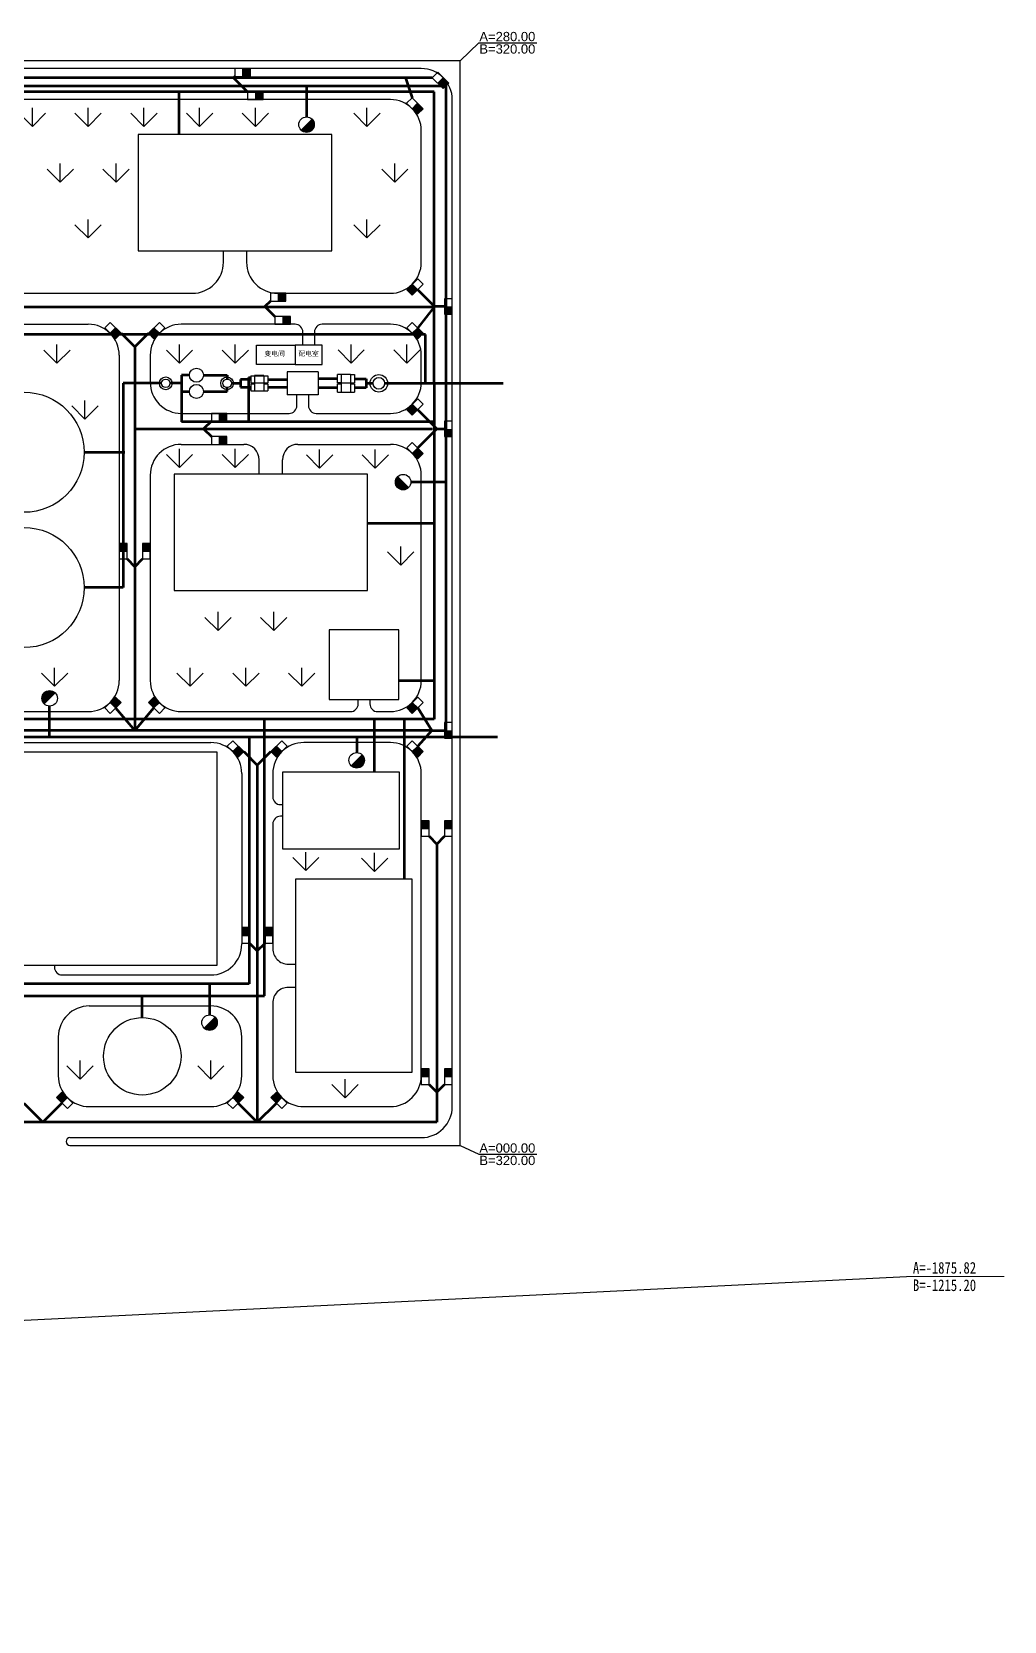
# Model space of a CAD drawing. Header units: millimetres. Extents: x 210832 to 1443773, y 126806 to 1026245.
# Drawn here: x 212750.3 to 213001.4, y 128105.7 to 128516.1 of the extents above; entities that cross this region are included whole.
import ezdxf
from ezdxf.enums import TextEntityAlignment as Align
from ezdxf.lldxf.tags import DXFTag

# ---------------------------------------------------------------- set-up
doc = ezdxf.new("R2010")
doc.units = ezdxf.units.MM
doc.header["$LTSCALE"] = 500
for name, color, linetype, lineweight in [('厂区污水管', 141, 'CW_LINE', 60), ('厂区给水管', 60, 'G_LINE', 60), ('构筑物', 7, 'Continuous', 30), ('污水管', 2, 'W_LINE', 60), ('超越管', 94, 'CY_LINE', 60), ('雨水管', 20, 'Y_LINE', 60)]:
    doc.layers.add(name, color=color, linetype=linetype, lineweight=lineweight)
for name, color, linetype in [('标注', 3, 'Continuous'), ('草地', 7, 'Continuous'), ('道路', 200, 'Continuous')]:
    doc.layers.add(name, color=color, linetype=linetype)
doc.styles.add('Dim_ZB', font='txt', dxfattribs={"width": 0.8})
doc.styles.get("Standard").update_dxf_attribs({"font": 'arial.ttf'})
tags = doc.linetypes.add('CW_LINE', pattern='A,12.7,-5.08,["CW",Standard,S=2.54,R=0,X=-2.54,Y=-1.27],-6.35', length=24.13).pattern_tags.tags
tags[6] = DXFTag(74, 10)
tags = doc.linetypes.add('CY_LINE', pattern='A,12.7,-5.08,["CY",Standard,S=2.54,R=0,X=-2.54,Y=-1.27],-6.35', length=24.13).pattern_tags.tags
tags[6] = DXFTag(74, 10)
tags = doc.linetypes.add('G_LINE', pattern='A,12.7,-5.08,["G",Standard,S=2.54,R=0,X=-2.54,Y=-1.27],-6.35', length=24.13).pattern_tags.tags
tags[6] = DXFTag(74, 10)
tags = doc.linetypes.add('W_LINE', pattern='A,12.7,-5.08,["W",Standard,S=2.54,R=0,X=-2.54,Y=-1.27],-6.35', length=24.13).pattern_tags.tags
tags[6] = DXFTag(74, 10)
tags = doc.linetypes.add('Y_LINE', pattern='A,12.7,-5.08,["Y",Standard,S=2.54,R=0,X=-2.54,Y=-1.27],-6.35', length=24.13).pattern_tags.tags
tags[6] = DXFTag(74, 10)
doc.dimstyles.new('ISO-25', dxfattribs={"dimtxt": 2.5, "dimasz": 2.5, "dimexe": 1.25, "dimexo": 0.625, "dimtad": 1, "dimtxsty": 'Standard', "dimcen": 2.5, "dimadec": 0, "dimazin": 0, "dimtfac": 1, "dimtmove": 0, "dimatfit": 3, "dimfxl": 1, "dimarcsym": 0})

# ---------------------------------------------------------------- blocks, each defined once
blk = doc.blocks.new('*U113')
at = {"lineweight": 15, "ltscale": 0.002}
blk.add_line((0, 0), (25.22, 0), dxfattribs=at)
at = {"lineweight": 15, "ltscale": 0.002, "style": 'Dim_ZB', "width": 0.8}
blk.add_text(' A=-1875.82 ', height=3, dxfattribs=at).set_placement((0, 0.75))
blk.add_text(' B=-1215.20 ', height=3, dxfattribs=at).set_placement((0, -0.75), align=Align.TOP_LEFT)

msp = doc.modelspace()

# ---------------------------------------------------------------- hatches: boundary and pattern name
h = msp.add_hatch(color=4)
h.dxf.hatch_style = 1
h.paths.add_polyline_path([(212804.76, 128504.59), (212806.76, 128504.59), (212806.76, 128506.59), (212804.76, 128506.59)])
h = msp.add_hatch(color=4)
h.dxf.hatch_style = 1
h.paths.add_polyline_path([(212855.14, 128502.83), (212856.56, 128501.42), (212857.97, 128502.83), (212856.56, 128504.25)])
h = msp.add_hatch(color=4)
h.dxf.hatch_style = 1
h.paths.add_polyline_path([(212808.04, 128498.59), (212810.04, 128498.59), (212810.04, 128500.59), (212808.04, 128500.59)])
h = msp.add_hatch(color=4)
h.dxf.hatch_style = 1
h.paths.add_polyline_path([(212848.52, 128496.21), (212849.94, 128494.8), (212851.35, 128496.21), (212849.94, 128497.63)])
at = {"true_color": 0x58ba48}
h = msp.add_hatch(color=85, dxfattribs=at)
h.dxf.hatch_style = 1
h.paths.add_polyline_path([(212819.85, 128490.72, 0.668179), (212823.27, 128492.14, 0.198912), (212822.68, 128493.55)])
h = msp.add_hatch(color=4)
h.dxf.hatch_style = 1
h.paths.add_polyline_path([(212848.56, 128450.93), (212847.14, 128449.52), (212848.56, 128448.1), (212849.97, 128449.52)])
h = msp.add_hatch(color=4)
h.dxf.hatch_style = 1
h.paths.add_polyline_path([(212813.93, 128446.59), (212815.93, 128446.59), (212815.93, 128448.59), (212813.93, 128448.59)])
h = msp.add_hatch(color=4)
h.dxf.hatch_style = 1
h.paths.add_polyline_path([(212815.11, 128440.59), (212817.11, 128440.59), (212817.11, 128442.59), (212815.11, 128442.59)])
h = msp.add_hatch(color=4)
h.dxf.hatch_style = 1
h.paths.add_polyline_path([(212856.9, 128445.18), (212856.9, 128443.18), (212858.9, 128443.18), (212858.9, 128445.18)])
h = msp.add_hatch(color=4)
h.dxf.hatch_style = 1
h.paths.add_polyline_path([(212770.56, 128438.25), (212771.97, 128436.83), (212773.39, 128438.25), (212771.97, 128439.66)])
h = msp.add_hatch(color=4)
h.dxf.hatch_style = 1
h.paths.add_polyline_path([(212781.83, 128439.66), (212780.42, 128438.25), (212781.83, 128436.83), (212783.25, 128438.25)])
h = msp.add_hatch(color=4)
h.dxf.hatch_style = 1
h.paths.add_polyline_path([(212848.57, 128438.25), (212849.98, 128436.84), (212851.4, 128438.25), (212849.98, 128439.67)])
h = msp.add_hatch(color=4)
h.dxf.hatch_style = 1
h.paths.add_polyline_path([(212798.69, 128415.59), (212800.69, 128415.59), (212800.69, 128417.59), (212798.69, 128417.59)])
h = msp.add_hatch(color=4)
h.dxf.hatch_style = 1
h.paths.add_polyline_path([(212848.56, 128419.93), (212847.14, 128418.52), (212848.56, 128417.1), (212849.97, 128418.52)])
h = msp.add_hatch(color=4)
h.dxf.hatch_style = 1
h.paths.add_polyline_path([(212856.9, 128413.59), (212856.9, 128411.59), (212858.9, 128411.59), (212858.9, 128413.59)])
h = msp.add_hatch(color=4)
h.dxf.hatch_style = 1
h.paths.add_polyline_path([(212798.69, 128409.59), (212800.69, 128409.59), (212800.69, 128411.59), (212798.69, 128411.59)])
h = msp.add_hatch(color=4)
h.dxf.hatch_style = 1
h.paths.add_polyline_path([(212848.57, 128407.25), (212849.98, 128405.84), (212851.4, 128407.25), (212849.98, 128408.67)])
h = msp.add_hatch(color=85, dxfattribs=at)
h.dxf.hatch_style = 1
h.paths.add_polyline_path([(212844.78, 128401.25, 0.198912), (212844.2, 128399.84, 0.668179), (212847.61, 128398.42)])
h = msp.add_hatch(color=4)
h.dxf.hatch_style = 1
h.paths.add_polyline_path([(212774.9, 128381.99), (212774.9, 128383.99), (212772.9, 128383.99), (212772.9, 128381.99)])
h = msp.add_hatch(color=4)
h.dxf.hatch_style = 1
h.paths.add_polyline_path([(212780.9, 128381.99), (212780.9, 128383.99), (212778.9, 128383.99), (212778.9, 128381.99)])
h = msp.add_hatch(color=85, dxfattribs=at)
h.dxf.hatch_style = 1
h.paths.add_polyline_path([(212756.33, 128345.43, 0.668179), (212752.91, 128344.01, 0.198912), (212753.5, 128342.6)])
h = msp.add_hatch(color=4)
h.dxf.hatch_style = 1
h.paths.add_polyline_path([(212771.97, 128341.52), (212773.39, 128342.93), (212771.97, 128344.35), (212770.56, 128342.93)])
h = msp.add_hatch(color=4)
h.dxf.hatch_style = 1
h.paths.add_polyline_path([(212783.25, 128342.93), (212781.83, 128344.35), (212780.42, 128342.93), (212781.83, 128341.52)])
h = msp.add_hatch(color=4)
h.dxf.hatch_style = 1
h.paths.add_polyline_path([(212848.56, 128342.93), (212847.14, 128341.52), (212848.56, 128340.1), (212849.97, 128341.52)])
h = msp.add_hatch(color=4)
h.dxf.hatch_style = 1
h.paths.add_polyline_path([(212856.9, 128335.75), (212856.9, 128333.75), (212858.9, 128333.75), (212858.9, 128335.75)])
h = msp.add_hatch(color=4)
h.dxf.hatch_style = 1
h.paths.add_polyline_path([(212802.2, 128330.25), (212803.61, 128328.83), (212805.03, 128330.25), (212803.61, 128331.66)])
h = msp.add_hatch(color=4)
h.dxf.hatch_style = 1
h.paths.add_polyline_path([(212813.47, 128331.66), (212812.06, 128330.25), (212813.47, 128328.83), (212814.88, 128330.25)])
h = msp.add_hatch(color=4)
h.dxf.hatch_style = 1
h.paths.add_polyline_path([(212848.57, 128330.25), (212849.98, 128328.84), (212851.4, 128330.25), (212849.98, 128331.67)])
h = msp.add_hatch(color=85, dxfattribs=at)
h.dxf.hatch_style = 1
h.paths.add_polyline_path([(212832.79, 128326.6, 0.668179), (212836.21, 128328.01, 0.198912), (212835.62, 128329.43)])
h = msp.add_hatch(color=4)
h.dxf.hatch_style = 1
h.paths.add_polyline_path([(212852.9, 128310.39), (212852.9, 128312.39), (212850.9, 128312.39), (212850.9, 128310.39)])
h = msp.add_hatch(color=4)
h.dxf.hatch_style = 1
h.paths.add_polyline_path([(212858.9, 128310.39), (212858.9, 128312.39), (212856.9, 128312.39), (212856.9, 128310.39)])
h = msp.add_hatch(color=4)
h.dxf.hatch_style = 1
h.paths.add_polyline_path([(212806.54, 128282.81), (212806.54, 128284.81), (212804.54, 128284.81), (212804.54, 128282.81)])
h = msp.add_hatch(color=4)
h.dxf.hatch_style = 1
h.paths.add_polyline_path([(212812.54, 128282.81), (212812.54, 128284.81), (212810.54, 128284.81), (212810.54, 128282.81)])
h = msp.add_hatch(color=85, dxfattribs=at)
h.dxf.hatch_style = 1
h.paths.add_polyline_path([(212794.8, 128258.87, 0.668179), (212798.22, 128260.29, 0.198912), (212797.63, 128261.7)])
h = msp.add_hatch(color=4)
h.dxf.hatch_style = 1
h.paths.add_polyline_path([(212852.9, 128246.35), (212852.9, 128248.35), (212850.9, 128248.35), (212850.9, 128246.35)])
h = msp.add_hatch(color=4)
h.dxf.hatch_style = 1
h.paths.add_polyline_path([(212858.9, 128246.35), (212858.9, 128248.35), (212856.9, 128248.35), (212856.9, 128246.35)])
h = msp.add_hatch(color=4)
h.dxf.hatch_style = 1
h.paths.add_polyline_path([(212759.51, 128240.93), (212758.09, 128242.35), (212756.68, 128240.93), (212758.09, 128239.52)])
h = msp.add_hatch(color=4)
h.dxf.hatch_style = 1
h.paths.add_polyline_path([(212803.61, 128239.52), (212805.03, 128240.93), (212803.61, 128242.35), (212802.2, 128240.93)])
h = msp.add_hatch(color=4)
h.dxf.hatch_style = 1
h.paths.add_polyline_path([(212814.88, 128240.93), (212813.47, 128242.35), (212812.06, 128240.93), (212813.47, 128239.52)])

# ---------------------------------------------------------------- linework, layer by layer
at = {"color": 4}
for p, q in [((212804.76, 128506.59), (212804.76, 128504.59)), ((212856.56, 128504.25), (212855.14, 128502.83)), ((212808.04, 128500.59), (212808.04, 128498.59)), ((212849.94, 128497.63), (212848.52, 128496.21)), ((212849.97, 128449.52), (212848.56, 128450.93)), ((212813.93, 128448.59), (212813.93, 128446.59)), ((212815.11, 128442.59), (212815.11, 128440.59)), ((212771.97, 128439.66), (212770.56, 128438.25)), ((212783.25, 128438.25), (212781.83, 128439.66)), ((212849.98, 128439.67), (212848.57, 128438.25)), ((212798.69, 128417.59), (212798.69, 128415.59)), ((212849.97, 128418.52), (212848.56, 128419.93)), ((212798.69, 128411.59), (212798.69, 128409.59)), ((212849.98, 128408.67), (212848.57, 128407.25)), ((212772.9, 128381.99), (212774.9, 128381.99)), ((212778.9, 128381.99), (212780.9, 128381.99)), ((212770.56, 128342.93), (212771.97, 128341.52)), ((212781.83, 128341.52), (212783.25, 128342.93)), ((212849.97, 128341.52), (212848.56, 128342.93)), ((212803.61, 128331.66), (212802.2, 128330.25)), ((212814.88, 128330.25), (212813.47, 128331.66)), ((212849.98, 128331.67), (212848.57, 128330.25)), ((212850.9, 128310.39), (212852.9, 128310.39)), ((212856.9, 128310.39), (212858.9, 128310.39)), ((212804.54, 128282.81), (212806.54, 128282.81)), ((212810.54, 128282.81), (212812.54, 128282.81)), ((212850.9, 128246.35), (212852.9, 128246.35)), ((212856.9, 128246.35), (212858.9, 128246.35)), ((212758.09, 128239.52), (212759.51, 128240.93)), ((212802.2, 128240.93), (212803.61, 128239.52)), ((212813.47, 128239.52), (212814.88, 128240.93))]:
    msp.add_line(p, q, dxfattribs=at)
for p, q in [((212819.85, 128490.72), (212822.68, 128493.55)), ((212844.78, 128401.25), (212847.61, 128398.42)), ((212756.33, 128345.43), (212753.5, 128342.6)), ((212832.79, 128326.6), (212835.62, 128329.43)), ((212794.8, 128258.87), (212797.63, 128261.7))]:
    msp.add_line(p, q)
for points in [[(212860.9, 128228.59), (212860.9, 128508.59), (212540.9, 128508.59), (212540.9, 128228.59)], [(212760.16, 128228.59), (212860.9, 128228.59), (212860.9, 128361.59)]]:
    msp.add_lwpolyline(points)
for points in [[(212802.76, 128504.59), (212806.76, 128504.59), (212806.76, 128506.59), (212802.76, 128506.59)], [(212853.73, 128504.25), (212856.56, 128501.42), (212857.97, 128502.83), (212855.14, 128505.66)], [(212806.04, 128498.59), (212810.04, 128498.59), (212810.04, 128500.59), (212806.04, 128500.59)], [(212847.11, 128497.63), (212849.94, 128494.8), (212851.35, 128496.21), (212848.52, 128499.04)], [(212849.97, 128452.35), (212847.14, 128449.52), (212848.56, 128448.1), (212851.39, 128450.93)], [(212811.93, 128446.59), (212815.93, 128446.59), (212815.93, 128448.59), (212811.93, 128448.59)], [(212856.9, 128447.18), (212856.9, 128443.18), (212858.9, 128443.18), (212858.9, 128447.18)], [(212813.11, 128440.59), (212817.11, 128440.59), (212817.11, 128442.59), (212813.11, 128442.59)], [(212769.14, 128439.66), (212771.97, 128436.83), (212773.39, 128438.25), (212770.56, 128441.07)], [(212783.25, 128441.07), (212780.42, 128438.25), (212781.83, 128436.83), (212784.66, 128439.66)], [(212847.15, 128439.67), (212849.98, 128436.84), (212851.4, 128438.25), (212848.57, 128441.08)], [(212849.97, 128421.35), (212847.14, 128418.52), (212848.56, 128417.1), (212851.39, 128419.93)], [(212796.69, 128415.59), (212800.69, 128415.59), (212800.69, 128417.59), (212796.69, 128417.59)], [(212856.9, 128415.59), (212856.9, 128411.59), (212858.9, 128411.59), (212858.9, 128415.59)], [(212796.69, 128409.59), (212800.69, 128409.59), (212800.69, 128411.59), (212796.69, 128411.59)], [(212847.15, 128408.67), (212849.98, 128405.84), (212851.4, 128407.25), (212848.57, 128410.08)], [(212774.9, 128379.99), (212774.9, 128383.99), (212772.9, 128383.99), (212772.9, 128379.99)], [(212780.9, 128379.99), (212780.9, 128383.99), (212778.9, 128383.99), (212778.9, 128379.99)], [(212770.56, 128340.1), (212773.39, 128342.93), (212771.97, 128344.35), (212769.14, 128341.52)], [(212784.66, 128341.52), (212781.83, 128344.35), (212780.42, 128342.93), (212783.25, 128340.1)], [(212849.97, 128344.35), (212847.14, 128341.52), (212848.56, 128340.1), (212851.39, 128342.93)], [(212856.9, 128337.75), (212856.9, 128333.75), (212858.9, 128333.75), (212858.9, 128337.75)], [(212800.78, 128331.66), (212803.61, 128328.83), (212805.03, 128330.25), (212802.2, 128333.07)], [(212814.88, 128333.07), (212812.06, 128330.25), (212813.47, 128328.83), (212816.3, 128331.66)], [(212847.15, 128331.67), (212849.98, 128328.84), (212851.4, 128330.25), (212848.57, 128333.08)], [(212852.9, 128308.39), (212852.9, 128312.39), (212850.9, 128312.39), (212850.9, 128308.39)], [(212858.9, 128308.39), (212858.9, 128312.39), (212856.9, 128312.39), (212856.9, 128308.39)], [(212806.54, 128280.81), (212806.54, 128284.81), (212804.54, 128284.81), (212804.54, 128280.81)], [(212812.54, 128280.81), (212812.54, 128284.81), (212810.54, 128284.81), (212810.54, 128280.81)], [(212852.9, 128244.35), (212852.9, 128248.35), (212850.9, 128248.35), (212850.9, 128244.35)], [(212858.9, 128244.35), (212858.9, 128248.35), (212856.9, 128248.35), (212856.9, 128244.35)], [(212760.92, 128239.52), (212758.09, 128242.35), (212756.68, 128240.93), (212759.51, 128238.1)], [(212802.2, 128238.1), (212805.03, 128240.93), (212803.61, 128242.35), (212800.78, 128239.52)], [(212816.3, 128239.52), (212813.47, 128242.35), (212812.06, 128240.93), (212814.88, 128238.1)]]:
    msp.add_lwpolyline(points, close=True, dxfattribs=at)
for centre in [(212821.27, 128492.14), (212846.2, 128399.84), (212754.91, 128344.01), (212834.21, 128328.01), (212796.22, 128260.29)]:
    msp.add_circle(centre, 2)
msp.add_arc((212760.16, 128229.59), 1, 90, 270)
at = {"layer": '厂区污水管'}
for p, q in [((212854.23, 128500.61), (212579.67, 128500.61)), ((212788.41, 128489.57), (212788.41, 128500.61)), ((212854.23, 128425.34), (212854.23, 128500.61)), ((212806.3, 128426.88), (212806.3, 128415.39)), ((212806.3, 128426.88), (212806.85, 128426.88)), ((212854.23, 128425.34), (212854.23, 128338.6)), ((212788.95, 128423.25), (212788.95, 128415.39)), ((212806.85, 128423.8), (212806.3, 128423.8)), ((212854.23, 128415.39), (212788.95, 128415.39)), ((212837.04, 128389.21), (212854.23, 128389.21)), ((212845.11, 128348.59), (212854.23, 128348.59)), ((212854.23, 128338.6), (212572.68, 128338.6)), ((212810.37, 128267.21), (212810.37, 128338.6)), ((212838.81, 128325.07), (212838.81, 128338.6)), ((212846.53, 128297.38), (212846.53, 128338.6)), ((212727.48, 128267.21), (212810.37, 128267.21)), ((212778.85, 128261.59), (212778.85, 128267.21))]:
    msp.add_line(p, q, dxfattribs=at)
at = {"layer": '厂区给水管'}
for p, q in [((212545.34, 128502.14), (212857.2, 128502.14)), ((212821.27, 128502.14), (212821.27, 128494.14)), ((212857.2, 128502.14), (212857.2, 128334.01)), ((212857.2, 128399.84), (212848.2, 128399.84)), ((212754.91, 128334.01), (212754.91, 128342.01)), ((212870.61, 128334.01), (212545.34, 128334.01)), ((212806.46, 128334.01), (212806.46, 128270.29)), ((212834.21, 128334.01), (212834.21, 128330.01)), ((212806.46, 128270.29), (212700.35, 128270.29)), ((212796.22, 128270.29), (212796.22, 128262.29))]:
    msp.add_line(p, q, dxfattribs=at)
at = {"layer": '构筑物'}
for p, q in [((212808.3, 128430.18), (212808.3, 128435.18)), ((212808.3, 128435.18), (212818.3, 128435.18)), ((212818.3, 128430.18), (212808.3, 128430.18)), ((212806.85, 128427.24), (212811.25, 128427.24)), ((212806.85, 128427.24), (212806.85, 128425.44)), ((212806.85, 128425.44), (212807.85, 128425.44)), ((212806.85, 128425.24), (212807.85, 128425.24)), ((212806.85, 128425.24), (212806.85, 128423.44)), ((212810.25, 128427.34), (212807.85, 128427.34)), ((212807.85, 128427.34), (212807.85, 128425.34)), ((212807.85, 128425.34), (212807.85, 128423.34)), ((212810.25, 128425.34), (212807.85, 128425.34)), ((212810.25, 128427.34), (212810.25, 128425.34)), ((212810.25, 128425.44), (212811.25, 128425.44)), ((212810.25, 128425.34), (212810.25, 128423.34)), ((212810.25, 128425.24), (212811.25, 128425.24)), ((212811.25, 128427.24), (212811.25, 128425.44)), ((212811.25, 128425.24), (212811.25, 128423.44)), ((212824.25, 128428.34), (212816.25, 128428.34)), ((212816.25, 128428.34), (212816.25, 128422.34)), ((212824.25, 128428.34), (212824.25, 128422.34)), ((212829.25, 128425.44), (212829.25, 128427.64)), ((212830.25, 128427.64), (212829.25, 128427.64)), ((212830.25, 128425.44), (212829.25, 128425.44)), ((212829.25, 128425.24), (212830.25, 128425.24)), ((212829.25, 128423.04), (212829.25, 128425.24)), ((212830.25, 128425.34), (212830.25, 128427.74)), ((212830.25, 128427.74), (212832.65, 128427.74)), ((212832.65, 128425.34), (212830.25, 128425.34)), ((212830.25, 128422.94), (212830.25, 128425.34)), ((212832.65, 128427.74), (212832.65, 128425.34)), ((212832.65, 128427.64), (212833.65, 128427.64)), ((212832.65, 128425.44), (212833.65, 128425.44)), ((212832.65, 128425.34), (212832.65, 128422.94)), ((212832.65, 128425.24), (212833.65, 128425.24)), ((212833.65, 128427.64), (212833.65, 128425.44)), ((212833.65, 128425.24), (212833.65, 128423.04)), ((212806.85, 128423.44), (212807.85, 128423.44)), ((212810.25, 128423.34), (212807.85, 128423.34)), ((212810.25, 128423.44), (212811.25, 128423.44)), ((212824.25, 128422.34), (212816.25, 128422.34)), ((212829.25, 128423.04), (212830.25, 128423.04)), ((212832.65, 128422.94), (212830.25, 128422.94)), ((212832.65, 128423.04), (212833.65, 128423.04)), ((212815.18, 128325.07), (212845.18, 128325.07)), ((212815.18, 128305.07), (212815.18, 128325.07)), ((212845.18, 128325.07), (212845.18, 128305.07)), ((212845.18, 128305.07), (212815.18, 128305.07)), ((212818.49, 128297.38), (212848.49, 128297.38)), ((212818.49, 128247.38), (212818.49, 128297.38)), ((212848.49, 128297.38), (212848.49, 128247.38)), ((212848.49, 128247.38), (212818.49, 128247.38))]:
    msp.add_line(p, q, dxfattribs=at)
at = {"layer": '构筑物', "linetype": 'ByBlock'}
msp.add_lwpolyline([(212777.79, 128459.57), (212827.79, 128459.57), (212827.79, 128489.57), (212777.79, 128489.57)], close=True, dxfattribs=at)
at = {"layer": '构筑物'}
for points in [[(212818.3, 128430.18), (212825.3, 128430.18), (212825.3, 128435.18), (212818.3, 128435.18)], [(212787.04, 128371.88), (212837.04, 128371.88), (212837.04, 128401.88), (212787.04, 128401.88)], [(212827.11, 128343.67), (212845.11, 128343.67), (212845.11, 128361.67), (212827.11, 128361.67)], [(212708.16, 128275.09), (212798.16, 128275.09), (212798.16, 128330.09), (212708.16, 128330.09)]]:
    msp.add_lwpolyline(points, close=True, dxfattribs=at)
for centre, radius in [((212792.83, 128427.44), 1.82), ((212784.9, 128425.34), 1.65), ((212784.9, 128425.34), 1.1), ((212800.75, 128425.34), 1.65), ((212800.75, 128425.34), 1.1), ((212839.93, 128425.34), 2.25), ((212839.93, 128425.34), 1.5), ((212748.35, 128407.54), 15.5), ((212792.83, 128423.25), 1.82), ((212748.35, 128372.6), 15.5), ((212778.85, 128251.59), 10)]:
    msp.add_circle(centre, radius, dxfattribs=at)
at = {"layer": '标注'}
for p, q in [((212865.72, 128513.27), (212860.9, 128508.59)), ((212865.72, 128513.27), (212880.72, 128513.24)), ((212860.9, 128228.59), (212865.72, 128226.31)), ((212865.72, 128226.31), (212880.72, 128226.29))]:
    msp.add_line(p, q, dxfattribs=at)
at = {"layer": '污水管'}
for p, q in [((212783.8, 128425.34), (212773.91, 128425.34)), ((212773.91, 128425.34), (212773.91, 128372.6)), ((212788.95, 128425.34), (212786, 128425.34)), ((212791, 128427.44), (212788.95, 128427.44)), ((212788.95, 128427.44), (212788.95, 128423.25)), ((212794.65, 128427.44), (212800.75, 128427.44)), ((212800.75, 128427.44), (212800.75, 128426.44)), ((212801.85, 128425.34), (212804.23, 128425.34)), ((212806.85, 128426.34), (212804.23, 128426.34)), ((212804.23, 128426.34), (212804.23, 128424.34)), ((212811.25, 128426.34), (212816.25, 128426.34)), ((212829.25, 128426.54), (212824.25, 128426.54)), ((212833.65, 128426.54), (212836.63, 128426.54)), ((212836.63, 128426.54), (212836.63, 128424.14)), ((212836.63, 128425.34), (212838.43, 128425.34)), ((212841.43, 128425.34), (212872.07, 128425.34)), ((212788.95, 128423.25), (212791, 128423.25)), ((212794.65, 128423.25), (212800.75, 128423.25)), ((212800.75, 128423.25), (212800.75, 128424.24)), ((212804.23, 128424.34), (212806.85, 128424.34)), ((212811.25, 128424.34), (212816.25, 128424.34)), ((212829.25, 128424.14), (212824.25, 128424.14)), ((212836.63, 128424.14), (212833.65, 128424.14)), ((212763.85, 128407.54), (212774.31, 128407.54)), ((212773.91, 128372.6), (212763.85, 128372.6))]:
    msp.add_line(p, q, dxfattribs=at)
at = {"layer": '草地'}
for p, q in [((212750.46, 128491.67), (212747.07, 128495.06)), ((212750.46, 128491.67), (212750.46, 128496.47)), ((212750.46, 128491.67), (212753.85, 128495.06)), ((212764.86, 128491.67), (212761.47, 128495.06)), ((212764.86, 128491.67), (212764.86, 128496.47)), ((212764.86, 128491.67), (212768.25, 128495.06)), ((212779.26, 128491.67), (212775.87, 128495.06)), ((212779.26, 128491.67), (212779.26, 128496.47)), ((212779.26, 128491.67), (212782.65, 128495.06)), ((212793.66, 128491.67), (212790.27, 128495.06)), ((212793.66, 128491.67), (212793.66, 128496.47)), ((212793.66, 128491.67), (212797.05, 128495.06)), ((212808.06, 128491.67), (212804.67, 128495.06)), ((212808.06, 128491.67), (212808.06, 128496.47)), ((212808.06, 128491.67), (212811.45, 128495.06)), ((212836.86, 128491.67), (212833.47, 128495.06)), ((212836.86, 128491.67), (212836.86, 128496.47)), ((212836.86, 128491.67), (212840.25, 128495.06)), ((212757.66, 128477.27), (212754.27, 128480.66)), ((212757.66, 128477.27), (212757.66, 128482.07)), ((212757.66, 128477.27), (212761.05, 128480.66)), ((212772.06, 128477.27), (212768.67, 128480.66)), ((212772.06, 128477.27), (212772.06, 128482.07)), ((212772.06, 128477.27), (212775.45, 128480.66)), ((212844.06, 128477.27), (212840.67, 128480.66)), ((212844.06, 128477.27), (212844.06, 128482.07)), ((212844.06, 128477.27), (212847.45, 128480.66)), ((212764.86, 128462.87), (212761.47, 128466.26)), ((212764.86, 128462.87), (212764.86, 128467.67)), ((212764.86, 128462.87), (212768.25, 128466.26)), ((212836.86, 128462.87), (212833.47, 128466.26)), ((212836.86, 128462.87), (212836.86, 128467.67)), ((212836.86, 128462.87), (212840.25, 128466.26)), ((212756.82, 128430.53), (212753.43, 128433.93)), ((212756.82, 128430.53), (212756.82, 128435.33)), ((212756.82, 128430.53), (212760.22, 128433.93)), ((212788.45, 128430.53), (212785.06, 128433.93)), ((212788.45, 128430.53), (212788.45, 128435.33)), ((212788.45, 128430.53), (212791.85, 128433.93)), ((212802.85, 128430.53), (212799.46, 128433.93)), ((212802.85, 128430.53), (212802.85, 128435.33)), ((212802.85, 128430.53), (212806.25, 128433.93)), ((212832.78, 128430.58), (212829.39, 128433.98)), ((212832.78, 128430.58), (212832.78, 128435.38)), ((212832.78, 128430.58), (212836.18, 128433.98)), ((212847.18, 128430.58), (212843.79, 128433.98)), ((212847.18, 128430.58), (212847.18, 128435.38)), ((212847.18, 128430.58), (212850.58, 128433.98)), ((212764.02, 128416.13), (212760.63, 128419.53)), ((212764.02, 128416.13), (212764.02, 128420.93)), ((212764.02, 128416.13), (212767.42, 128419.53)), ((212788.45, 128403.61), (212785.06, 128407)), ((212788.45, 128403.61), (212788.45, 128408.41)), ((212788.45, 128403.61), (212791.85, 128407)), ((212802.85, 128403.61), (212799.46, 128407)), ((212802.85, 128403.61), (212802.85, 128408.41)), ((212802.85, 128403.61), (212806.25, 128407)), ((212824.61, 128403.46), (212821.22, 128406.85)), ((212824.61, 128403.46), (212824.61, 128408.26)), ((212824.61, 128403.46), (212828.01, 128406.85)), ((212839.01, 128403.46), (212835.62, 128406.85)), ((212839.01, 128403.46), (212839.01, 128408.26)), ((212839.01, 128403.46), (212842.41, 128406.85)), ((212845.57, 128378.4), (212842.18, 128381.8)), ((212845.57, 128378.4), (212845.57, 128383.2)), ((212845.57, 128378.4), (212848.97, 128381.8)), ((212798.41, 128361.52), (212795.01, 128364.92)), ((212798.41, 128361.52), (212798.41, 128366.32)), ((212798.41, 128361.52), (212801.8, 128364.92)), ((212812.81, 128361.52), (212809.41, 128364.92)), ((212812.81, 128361.52), (212812.81, 128366.32)), ((212812.81, 128361.52), (212816.2, 128364.92)), ((212756.19, 128347.12), (212756.19, 128351.92)), ((212791.21, 128347.12), (212791.21, 128351.92)), ((212805.61, 128347.12), (212805.61, 128351.92)), ((212820.01, 128347.12), (212820.01, 128351.92)), ((212756.19, 128347.12), (212752.79, 128350.52)), ((212756.19, 128347.12), (212759.58, 128350.52)), ((212791.21, 128347.12), (212787.81, 128350.52)), ((212791.21, 128347.12), (212794.6, 128350.52)), ((212805.61, 128347.12), (212802.21, 128350.52)), ((212805.61, 128347.12), (212809, 128350.52)), ((212820.01, 128347.12), (212816.61, 128350.52)), ((212820.01, 128347.12), (212823.4, 128350.52)), ((212821.07, 128299.52), (212817.68, 128302.91)), ((212821.07, 128299.52), (212821.07, 128304.32)), ((212821.07, 128299.52), (212824.47, 128302.91)), ((212838.83, 128299.32), (212835.44, 128302.71)), ((212838.83, 128299.32), (212838.83, 128304.12)), ((212838.83, 128299.32), (212842.23, 128302.71)), ((212762.79, 128245.73), (212759.39, 128249.13)), ((212762.79, 128245.73), (212762.79, 128250.53)), ((212762.79, 128245.73), (212766.18, 128249.13)), ((212796.54, 128245.73), (212793.15, 128249.13)), ((212796.54, 128245.73), (212796.54, 128250.53)), ((212796.54, 128245.73), (212799.93, 128249.13)), ((212831.21, 128240.9), (212831.21, 128245.7)), ((212831.21, 128240.9), (212827.82, 128244.29)), ((212831.21, 128240.9), (212834.6, 128244.29))]:
    msp.add_line(p, q, dxfattribs=at)
at = {"layer": '超越管'}
for p, q in [((212851.96, 128437.92), (212549.62, 128437.92)), ((212851.96, 128425.34), (212851.96, 128437.92))]:
    msp.add_line(p, q, dxfattribs=at)
at = {"layer": '道路'}
for p, q in [((212709.1, 128440.59), (212764.9, 128440.59)), ((212772.9, 128432.59), (212772.9, 128348.59)), ((212788.9, 128409.59), (212805.04, 128409.59)), ((212819.04, 128409.59), (212842.9, 128409.59)), ((212809.04, 128401.88), (212809.04, 128405.59)), ((212815.04, 128401.88), (212815.04, 128405.59)), ((212780.9, 128401.59), (212780.9, 128348.59)), ((212850.9, 128364.59), (212850.9, 128401.59)), ((212709.1, 128340.59), (212764.9, 128340.59)), ((212709.79, 128332.59), (212796.54, 128332.59)), ((212804.54, 128324.59), (212804.54, 128280.59)), ((212756.16, 128275.09), (212756.16, 128274.59)), ((212758.16, 128272.59), (212796.54, 128272.59)), ((212765.16, 128264.59), (212796.54, 128264.59))]:
    msp.add_line(p, q, dxfattribs=at)
for points in [[(212858.9, 128238.59), (212858.9, 128498.59, 0.414214), (212850.9, 128506.59), (212550.9, 128506.59, 0.414214), (212542.9, 128498.59), (212542.9, 128238.59)], [(212842.9, 128448.59, 0.414214), (212850.9, 128456.59), (212850.9, 128490.59, 0.414214), (212842.9, 128498.59), (212678.15, 128498.59, 0.414214), (212670.15, 128490.59), (212670.15, 128487.9, 0.414214), (212674.15, 128483.9), (212681.37, 128483.9)], [(212739.76, 128456.99), (212739.76, 128450.59, 0.414214), (212741.76, 128448.59), (212791.79, 128448.59, 0.414214), (212799.79, 128456.59), (212799.79, 128459.57)], [(212805.79, 128459.57), (212805.79, 128456.59, 0.414214), (212813.79, 128448.59), (212842.9, 128448.59)], [(212820.3, 128435.18), (212820.3, 128438.59, 0.414214), (212818.3, 128440.59), (212788.9, 128440.59)], [(212821.75, 128422.34), (212821.75, 128419.59, 0.414214), (212823.75, 128417.59), (212842.9, 128417.59, 0.414214), (212850.9, 128425.59), (212850.9, 128432.59, 0.414214), (212842.9, 128440.59), (212825.3, 128440.59, 0.414214), (212823.3, 128438.59), (212823.3, 128435.18)], [(212780.9, 128432.59), (212780.9, 128425.59, 0.414214), (212788.9, 128417.59), (212816.75, 128417.59, 0.414214), (212818.75, 128419.59), (212818.75, 128422.34)], [(212837.61, 128343.67), (212837.61, 128342.59, 0.414214), (212839.61, 128340.59), (212842.9, 128340.59, 0.414214), (212850.9, 128348.59), (212850.9, 128364.59)], [(212760.16, 128230.59), (212850.9, 128230.59, 0.414214), (212858.9, 128238.59), (212858.9, 128361.59)], [(212788.9, 128340.59), (212832.61, 128340.59, 0.414214), (212834.61, 128342.59), (212834.61, 128343.67)], [(212850.9, 128246.59), (212850.9, 128324.59, 0.414214), (212842.9, 128332.59), (212820.54, 128332.59, 0.414214), (212812.54, 128324.59), (212812.54, 128318.57, 0.414214), (212814.54, 128316.57), (212815.18, 128316.57)], [(212818.49, 128269.38), (212816.54, 128269.38, 0.414214), (212812.54, 128265.38), (212812.54, 128246.59, 0.414214), (212820.54, 128238.59), (212842.9, 128238.59, 0.414214), (212850.9, 128246.59), (212850.9, 128324.59)], [(212815.18, 128313.57), (212814.54, 128313.57, 0.414214), (212812.54, 128311.57), (212812.54, 128279.38, 0.414214), (212816.54, 128275.38), (212818.49, 128275.38)], [(212757.16, 128256.59), (212757.16, 128246.59, 0.414214), (212765.16, 128238.59), (212796.54, 128238.59, 0.414214), (212804.54, 128246.59), (212804.54, 128256.59)]]:
    msp.add_lwpolyline(points, format="xyb", dxfattribs=at)
for centre, radius, start, end in [((212764.9, 128432.59), 8, 0, 90), ((212788.9, 128432.59), 8, 90, 180), ((212788.9, 128401.59), 8, 90, 180), ((212805.04, 128405.59), 4, 0, 90), ((212819.04, 128405.59), 4, 90, 180), ((212842.9, 128401.59), 8, 0, 90), ((212764.9, 128348.59), 8, 270, 0), ((212788.9, 128348.59), 8, 180, 270), ((212796.54, 128324.59), 8, 0, 90), ((212796.54, 128280.59), 8, 270, 0), ((212758.16, 128274.59), 2, 180, 270), ((212765.16, 128256.59), 8, 90, 180), ((212796.54, 128256.59), 8, 0, 90)]:
    msp.add_arc(centre, radius, start, end, dxfattribs=at)
at = {"layer": '雨水管'}
for p, q in [((212846.85, 128504.23), (212546.92, 128504.23)), ((212802.76, 128504.59), (212802.4, 128504.23)), ((212802.4, 128504.23), (212806.04, 128500.59)), ((212853.73, 128504.25), (212846.85, 128504.23)), ((212846.85, 128504.23), (212848.52, 128499.04)), ((212811.93, 128446.59), (212810.52, 128445.18)), ((212849.97, 128449.52), (212854.31, 128445.18)), ((212528.06, 128445.18), (212854.23, 128445.06)), ((212810.52, 128445.18), (212813.11, 128442.59)), ((212854.31, 128445.18), (212849.98, 128439.67)), ((212856.9, 128445.18), (212854.23, 128445.18)), ((212773.39, 128438.25), (212776.9, 128434.73)), ((212776.9, 128434.73), (212780.42, 128438.25)), ((212776.9, 128434.73), (212776.9, 128335.75)), ((212849.97, 128418.52), (212854.9, 128413.59)), ((212776.9, 128413.59), (212853.82, 128413.59)), ((212796.69, 128415.59), (212794.69, 128413.59)), ((212794.69, 128413.59), (212796.69, 128411.59)), ((212854.9, 128413.59), (212849.98, 128408.67)), ((212854.9, 128413.59), (212856.9, 128413.59)), ((212774.9, 128379.99), (212776.9, 128377.99)), ((212776.9, 128377.99), (212778.9, 128379.99)), ((212771.97, 128341.52), (212776.9, 128335.75)), ((212776.9, 128335.75), (212781.83, 128341.52)), ((212849.97, 128341.52), (212853.62, 128335.75)), ((212853.62, 128335.75), (212520.25, 128335.75)), ((212853.62, 128335.75), (212849.98, 128331.67)), ((212853.62, 128335.75), (212856.9, 128335.75)), ((212805.03, 128330.25), (212808.54, 128326.73)), ((212808.54, 128326.73), (212812.06, 128330.25)), ((212808.54, 128326.73), (212808.54, 128234.59)), ((212852.9, 128308.39), (212854.9, 128306.39)), ((212854.9, 128306.39), (212856.9, 128308.39)), ((212854.9, 128306.39), (212854.9, 128234.59)), ((212806.54, 128280.81), (212808.54, 128278.81)), ((212808.54, 128278.81), (212810.54, 128280.81)), ((212852.9, 128244.35), (212854.9, 128242.35)), ((212854.9, 128242.35), (212856.9, 128244.35)), ((212748.23, 128239.52), (212753.16, 128234.59)), ((212753.16, 128234.59), (212758.09, 128239.52)), ((212803.61, 128239.52), (212808.54, 128234.59)), ((212808.54, 128234.59), (212813.47, 128239.52)), ((212854.9, 128234.59), (212546.87, 128234.59))]:
    msp.add_line(p, q, dxfattribs=at)

# ---------------------------------------------------------------- block references
at = {"lineweight": 15, "ltscale": 0.002}
msp.add_blockref('*U113', (212976.2, 128194.74), dxfattribs=at)

# ---------------------------------------------------------------- texts
at = {"layer": '构筑物', "char_height": 1.25, "attachment_point": 1}
for s, insert in [('{\\fSimSun|b0|i0|c134|p2;变电间}', (212810.39, 128433.64)), ('{\\fSimSun|b0|i0|c134|p2;配电室}', (212819.17, 128433.64))]:
    msp.add_mtext_dynamic_manual_height_columns(s, width=574.1387, gutter_width=625, heights=[0], dxfattribs=dict(at, insert=insert))
at = {"layer": '标注', "char_height": 2.4, "attachment_point": 1}
for s, insert in [('A=280.00', (212865.89, 128516.07)), ('B=320.00', (212865.89, 128512.87)), ('A=000.00', (212865.89, 128229.11)), ('B=320.00', (212865.89, 128225.91))]:
    msp.add_mtext_dynamic_manual_height_columns(s, width=1526.2299, gutter_width=1250, heights=[240], dxfattribs=dict(at, insert=insert))

# ---------------------------------------------------------------- leaders
at = {"lineweight": 15}
msp.add_leader([(211174.77, 128105.74), (212976.2, 128194.74)], dimstyle='ISO-25', override={"dimasz": 2.5, "dimldrblk": 'None'}, dxfattribs=at)

doc.saveas('drawing.dxf')
